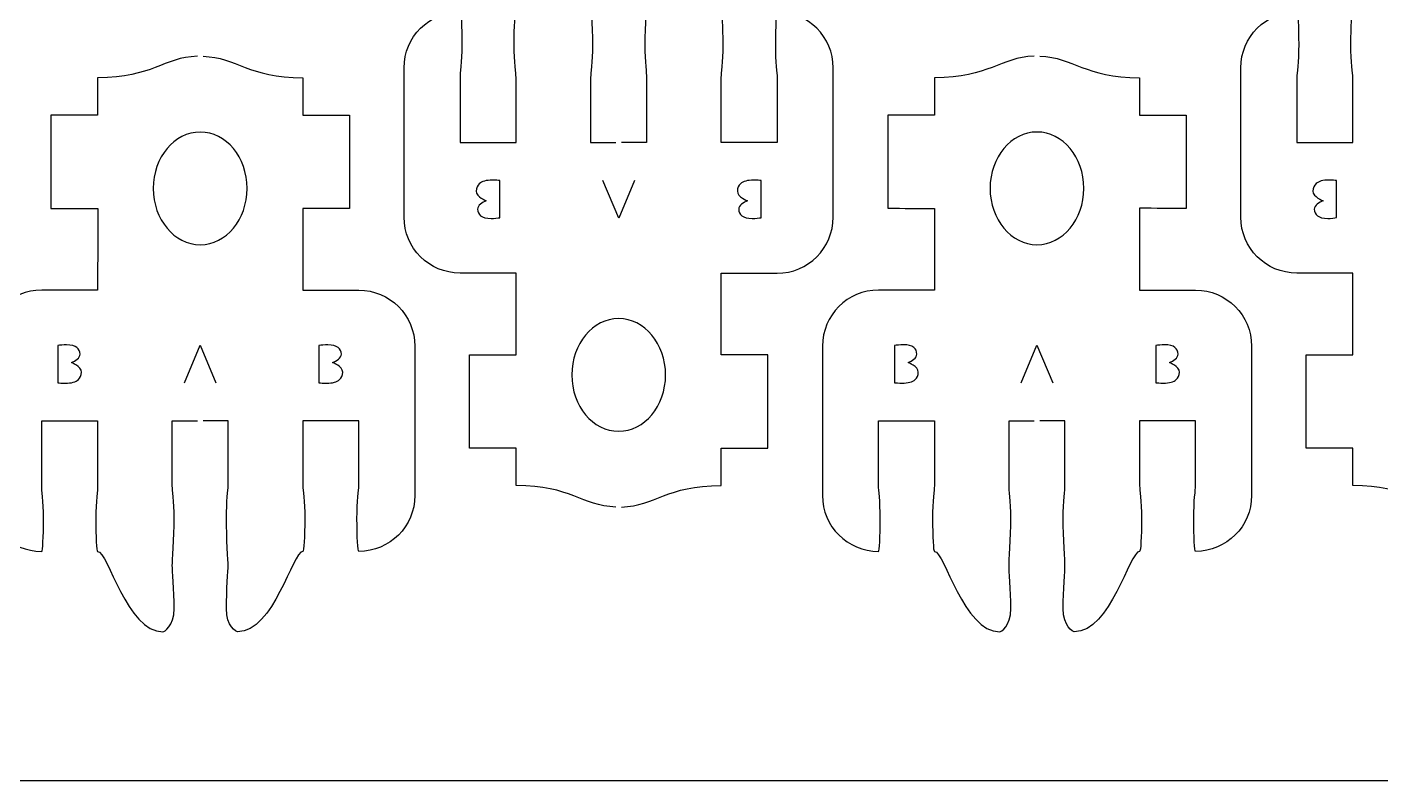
# Model space of a CAD drawing. Extents: x 0 to 300, y 0 to 300.
# Drawn here: x 151.9 to 224.5, y 0.1 to 40.5 of the extents above; entities that cross this region are included whole.
import ezdxf

# ---------------------------------------------------------------- set-up
doc = ezdxf.new("R2010")
doc.units = 0
doc.header["$MEASUREMENT"] = 0
doc.layers.add('DEFAULT', color=7, linetype='CONTINUOUS')

msp = doc.modelspace()

# ---------------------------------------------------------------- linework, layer by layer
at = {"layer": 'DEFAULT', "color": 250}
for points in [[(184.485, 32.28), (183.647, 30.259), (182.794, 32.28)], [(160.365, 21.432), (161.203, 23.453), (162.056, 21.432)], [(205.215, 21.434), (206.053, 23.455), (206.906, 21.434)]]:
    msp.add_lwpolyline(points, dxfattribs=at)
at = {"layer": 'DEFAULT', "color": 1}
msp.add_lwpolyline([(294.852, 0.101), (5.151, 0.101)], dxfattribs=at)
for points, knots in [([(183.49, 14.779), (181.638, 14.835), (181.101, 15.929), (178.138, 15.929), (178.138, 16.595), (178.138, 17.262), (178.138, 17.929), (177.305, 17.929), (176.473, 17.929), (175.64, 17.929), (175.64, 19.596), (175.64, 21.264), (175.64, 22.931), (176.473, 22.93), (177.305, 22.929), (178.138, 22.928), (178.138, 24.389), (178.138, 25.851), (178.138, 27.313), (177.137, 27.313), (176.137, 27.313), (175.136, 27.313), (173.478, 27.313), (172.137, 28.653), (172.137, 30.311), (172.137, 32.978), (172.137, 35.645), (172.137, 38.312), (172.137, 39.97), (173.478, 41.311), (175.136, 41.311), (175.192, 41.311), (175.238, 40.528), (175.238, 39.561), (175.238, 38.595), (175.136, 37.988), (175.136, 37.811), (175.136, 36.645), (175.136, 35.478), (175.136, 34.312), (176.137, 34.312), (177.137, 34.312), (178.138, 34.312), (178.138, 35.478), (178.138, 36.645), (178.138, 37.811), (178.138, 37.988), (178.036, 38.595), (178.036, 39.561), (178.036, 40.528), (178.082, 41.311), (178.138, 41.311), (178.678, 41.311), (179.701, 45.625), (181.638, 45.625), (181.694, 45.625), (182.237, 45.34), (182.237, 44.373), (182.237, 43.406), (182.138, 42.309), (182.138, 42.059), (182.138, 41.914), (182.237, 40.528), (182.237, 39.561), (182.237, 38.595), (182.138, 37.984), (182.138, 37.811), (182.138, 36.645), (182.138, 35.478), (182.138, 34.312), (182.589, 34.312), (183.039, 34.312), (183.49, 34.312)], [0, 0, 0, 0, 1, 1, 1, 6.67, 6.67, 6.67, 13.75, 13.75, 13.75, 27.93, 27.93, 27.93, 35.010007, 35.010007, 35.010007, 47.440007, 47.440007, 47.440007, 55.950007, 55.950007, 55.950007, 56.950007, 56.950007, 56.950007, 79.630007, 79.630007, 79.630007, 80.630007, 80.630007, 80.630007, 81.630007, 81.630007, 81.630007, 82.630007, 82.630007, 82.630007, 92.550007, 92.550007, 92.550007, 101.060007, 101.060007, 101.060007, 110.980007, 110.980007, 110.980007, 111.980007, 111.980007, 111.980007, 112.980007, 112.980007, 112.980007, 113.980007, 113.980007, 113.980007, 114.980007, 114.980007, 114.980007, 115.980007, 115.980007, 115.980007, 116.980007, 116.980007, 116.980007, 117.980007, 117.980007, 117.980007, 127.900007, 127.900007, 127.900007, 131.730007, 131.730007, 131.730007, 131.730007]), ([(183.789, 14.779), (185.638, 14.835), (186.178, 15.929), (189.138, 15.929), (189.138, 16.595), (189.138, 17.262), (189.138, 17.929), (189.971, 17.929), (190.805, 17.929), (191.639, 17.929), (191.639, 19.595), (191.639, 21.261), (191.639, 22.928), (190.804, 22.929), (189.969, 22.93), (189.134, 22.931), (189.135, 24.391), (189.136, 25.85), (189.138, 27.309), (190.137, 27.309), (191.137, 27.309), (192.136, 27.309), (193.794, 27.309), (195.135, 28.653), (195.135, 30.311), (195.136, 32.978), (195.137, 35.645), (195.138, 38.312), (195.138, 39.97), (193.794, 41.311), (192.136, 41.311), (192.083, 41.311), (192.037, 40.528), (192.037, 39.561), (192.037, 38.595), (192.136, 37.988), (192.136, 37.811), (192.136, 36.645), (192.136, 35.478), (192.136, 34.312), (191.137, 34.312), (190.137, 34.312), (189.138, 34.312), (189.138, 35.478), (189.138, 36.645), (189.138, 37.811), (189.138, 37.988), (189.236, 38.595), (189.236, 39.561), (189.236, 40.528), (189.194, 41.311), (189.138, 41.311), (188.594, 41.311), (187.571, 45.625), (185.634, 45.625), (185.578, 45.625), (185.038, 45.34), (185.038, 44.373), (185.038, 43.406), (185.137, 42.309), (185.137, 42.059), (185.137, 41.914), (185.038, 40.528), (185.038, 39.561), (185.038, 38.595), (185.137, 37.984), (185.137, 37.811), (185.137, 36.645), (185.137, 35.478), (185.137, 34.312), (184.688, 34.312), (184.239, 34.312), (183.789, 34.312)], [0, 0, 0, 0, 1, 1, 1, 6.67, 6.67, 6.67, 13.76, 13.76, 13.76, 27.93, 27.93, 27.93, 35.030007, 35.030007, 35.030007, 47.440011, 47.440011, 47.440011, 55.940011, 55.940011, 55.940011, 56.940011, 56.940011, 56.940011, 79.620013, 79.620013, 79.620013, 80.620013, 80.620013, 80.620013, 81.620013, 81.620013, 81.620013, 82.620013, 82.620013, 82.620013, 92.540013, 92.540013, 92.540013, 101.040013, 101.040013, 101.040013, 110.960013, 110.960013, 110.960013, 111.960013, 111.960013, 111.960013, 112.960013, 112.960013, 112.960013, 113.960013, 113.960013, 113.960013, 114.960013, 114.960013, 114.960013, 115.960013, 115.960013, 115.960013, 116.960013, 116.960013, 116.960013, 117.960013, 117.960013, 117.960013, 127.880013, 127.880013, 127.880013, 131.700013, 131.700013, 131.700013, 131.700013]), ([(228.339, 14.781), (226.487, 14.837), (225.951, 15.931), (222.987, 15.931), (222.987, 16.597), (222.987, 17.264), (222.987, 17.931), (222.155, 17.931), (221.322, 17.931), (220.49, 17.931), (220.49, 19.598), (220.49, 21.266), (220.49, 22.933), (221.322, 22.932), (222.155, 22.931), (222.987, 22.93), (222.987, 24.391), (222.987, 25.853), (222.987, 27.315), (221.987, 27.315), (220.986, 27.315), (219.985, 27.315), (218.327, 27.315), (216.987, 28.655), (216.987, 30.313), (216.987, 32.98), (216.987, 35.647), (216.987, 38.314), (216.987, 39.973), (218.327, 41.313), (219.985, 41.313), (220.042, 41.313), (220.088, 40.53), (220.088, 39.563), (220.088, 38.597), (219.985, 37.99), (219.985, 37.814), (219.985, 36.647), (219.985, 35.48), (219.985, 34.314), (220.986, 34.314), (221.987, 34.314), (222.987, 34.314), (222.987, 35.48), (222.987, 36.647), (222.987, 37.814), (222.987, 37.99), (222.885, 38.597), (222.885, 39.563), (222.885, 40.53), (222.931, 41.313), (222.987, 41.313), (223.527, 41.313), (224.55, 45.628), (226.487, 45.628), (226.543, 45.628), (227.087, 45.342), (227.087, 44.375), (227.087, 43.409), (226.988, 42.311), (226.988, 42.061), (226.988, 41.916), (227.087, 40.53), (227.087, 39.563), (227.087, 38.597), (226.988, 37.986), (226.988, 37.814), (226.988, 36.647), (226.988, 35.48), (226.988, 34.314), (227.438, 34.314), (227.889, 34.314), (228.339, 34.314)], [0, 0, 0, 0, 1, 1, 1, 6.67, 6.67, 6.67, 13.75, 13.75, 13.75, 27.93, 27.93, 27.93, 35.010007, 35.010007, 35.010007, 47.440007, 47.440007, 47.440007, 55.950007, 55.950007, 55.950007, 56.950007, 56.950007, 56.950007, 79.630007, 79.630007, 79.630007, 80.630007, 80.630007, 80.630007, 81.630007, 81.630007, 81.630007, 82.630007, 82.630007, 82.630007, 92.550007, 92.550007, 92.550007, 101.060007, 101.060007, 101.060007, 110.980007, 110.980007, 110.980007, 111.980007, 111.980007, 111.980007, 112.980007, 112.980007, 112.980007, 113.980007, 113.980007, 113.980007, 114.980007, 114.980007, 114.980007, 115.980007, 115.980007, 115.980007, 116.980007, 116.980007, 116.980007, 117.980007, 117.980007, 117.980007, 127.900007, 127.900007, 127.900007, 131.730007, 131.730007, 131.730007, 131.730007]), ([(161.061, 38.934), (159.212, 38.877), (158.672, 37.783), (155.712, 37.783), (155.712, 37.117), (155.712, 36.45), (155.712, 35.783), (154.879, 35.783), (154.045, 35.783), (153.211, 35.783), (153.211, 34.117), (153.211, 32.451), (153.211, 30.784), (154.046, 30.783), (154.881, 30.782), (155.716, 30.781), (155.715, 29.321), (155.714, 27.862), (155.712, 26.403), (154.713, 26.403), (153.713, 26.403), (152.714, 26.403), (151.056, 26.403), (149.715, 25.059), (149.715, 23.401), (149.714, 20.734), (149.713, 18.067), (149.712, 15.4), (149.712, 13.742), (151.056, 12.401), (152.714, 12.401), (152.767, 12.401), (152.813, 13.184), (152.813, 14.151), (152.813, 15.117), (152.714, 15.724), (152.714, 15.901), (152.714, 17.067), (152.714, 18.234), (152.714, 19.4), (153.713, 19.4), (154.713, 19.4), (155.712, 19.4), (155.712, 18.234), (155.712, 17.067), (155.712, 15.901), (155.712, 15.724), (155.614, 15.117), (155.614, 14.151), (155.614, 13.184), (155.656, 12.401), (155.712, 12.401), (156.256, 12.401), (157.279, 8.087), (159.215, 8.087), (159.272, 8.087), (159.812, 8.372), (159.812, 9.339), (159.812, 10.306), (159.713, 11.403), (159.713, 11.653), (159.713, 11.798), (159.812, 13.184), (159.812, 14.151), (159.812, 15.117), (159.713, 15.728), (159.713, 15.901), (159.713, 17.067), (159.713, 18.234), (159.713, 19.4), (160.162, 19.4), (160.611, 19.4), (161.061, 19.4)], [0, 0, 0, 0, 1, 1, 1, 6.67, 6.67, 6.67, 13.76, 13.76, 13.76, 27.93, 27.93, 27.93, 35.030007, 35.030007, 35.030007, 47.440011, 47.440011, 47.440011, 55.940011, 55.940011, 55.940011, 56.940011, 56.940011, 56.940011, 79.620013, 79.620013, 79.620013, 80.620013, 80.620013, 80.620013, 81.620013, 81.620013, 81.620013, 82.620013, 82.620013, 82.620013, 92.540013, 92.540013, 92.540013, 101.040013, 101.040013, 101.040013, 110.960013, 110.960013, 110.960013, 111.960013, 111.960013, 111.960013, 112.960013, 112.960013, 112.960013, 113.960013, 113.960013, 113.960013, 114.960013, 114.960013, 114.960013, 115.960013, 115.960013, 115.960013, 116.960013, 116.960013, 116.960013, 117.960013, 117.960013, 117.960013, 127.880013, 127.880013, 127.880013, 131.700013, 131.700013, 131.700013, 131.700013]), ([(161.36, 38.934), (163.212, 38.877), (163.749, 37.783), (166.712, 37.783), (166.712, 37.117), (166.712, 36.45), (166.712, 35.783), (167.545, 35.783), (168.377, 35.783), (169.21, 35.783), (169.21, 34.116), (169.21, 32.448), (169.21, 30.781), (168.377, 30.782), (167.545, 30.783), (166.712, 30.784), (166.712, 29.323), (166.712, 27.861), (166.712, 26.399), (167.713, 26.399), (168.713, 26.399), (169.714, 26.399), (171.372, 26.399), (172.713, 25.059), (172.713, 23.401), (172.713, 20.734), (172.713, 18.067), (172.713, 15.4), (172.713, 13.742), (171.372, 12.401), (169.714, 12.401), (169.658, 12.401), (169.612, 13.184), (169.612, 14.151), (169.612, 15.117), (169.714, 15.724), (169.714, 15.901), (169.714, 17.067), (169.714, 18.234), (169.714, 19.4), (168.713, 19.4), (167.713, 19.4), (166.712, 19.4), (166.712, 18.234), (166.712, 17.067), (166.712, 15.901), (166.712, 15.724), (166.814, 15.117), (166.814, 14.151), (166.814, 13.184), (166.768, 12.401), (166.712, 12.401), (166.172, 12.401), (165.149, 8.087), (163.212, 8.087), (163.156, 8.087), (162.613, 8.372), (162.613, 9.339), (162.613, 10.306), (162.712, 11.403), (162.712, 11.653), (162.712, 11.798), (162.613, 13.184), (162.613, 14.151), (162.613, 15.117), (162.712, 15.728), (162.712, 15.901), (162.712, 17.067), (162.712, 18.234), (162.712, 19.4), (162.261, 19.4), (161.811, 19.4), (161.36, 19.4)], [0, 0, 0, 0, 1, 1, 1, 6.67, 6.67, 6.67, 13.75, 13.75, 13.75, 27.93, 27.93, 27.93, 35.010007, 35.010007, 35.010007, 47.440007, 47.440007, 47.440007, 55.950007, 55.950007, 55.950007, 56.950007, 56.950007, 56.950007, 79.630007, 79.630007, 79.630007, 80.630007, 80.630007, 80.630007, 81.630007, 81.630007, 81.630007, 82.630007, 82.630007, 82.630007, 92.550007, 92.550007, 92.550007, 101.060007, 101.060007, 101.060007, 110.980007, 110.980007, 110.980007, 111.980007, 111.980007, 111.980007, 112.980007, 112.980007, 112.980007, 113.980007, 113.980007, 113.980007, 114.980007, 114.980007, 114.980007, 115.980007, 115.980007, 115.980007, 116.980007, 116.980007, 116.980007, 117.980007, 117.980007, 117.980007, 127.900007, 127.900007, 127.900007, 131.730007, 131.730007, 131.730007, 131.730007]), ([(205.91, 38.936), (204.061, 38.879), (203.522, 37.786), (200.562, 37.786), (200.562, 37.119), (200.562, 36.452), (200.562, 35.785), (199.728, 35.785), (198.894, 35.785), (198.061, 35.785), (198.061, 34.119), (198.061, 32.453), (198.061, 30.786), (198.896, 30.785), (199.73, 30.784), (200.565, 30.783), (200.564, 29.324), (200.563, 27.864), (200.562, 26.405), (199.562, 26.405), (198.563, 26.405), (197.563, 26.405), (195.905, 26.405), (194.565, 25.061), (194.565, 23.403), (194.563, 20.736), (194.562, 18.069), (194.561, 15.402), (194.561, 13.744), (195.905, 12.403), (197.563, 12.403), (197.616, 12.403), (197.662, 13.186), (197.662, 14.153), (197.662, 15.12), (197.563, 15.726), (197.563, 15.903), (197.563, 17.069), (197.563, 18.236), (197.563, 19.402), (198.563, 19.402), (199.562, 19.402), (200.562, 19.402), (200.562, 18.236), (200.562, 17.069), (200.562, 15.903), (200.562, 15.726), (200.463, 15.12), (200.463, 14.153), (200.463, 13.186), (200.505, 12.403), (200.562, 12.403), (201.105, 12.403), (202.128, 8.089), (204.065, 8.089), (204.121, 8.089), (204.661, 8.374), (204.661, 9.341), (204.661, 10.308), (204.562, 11.405), (204.562, 11.655), (204.562, 11.8), (204.661, 13.186), (204.661, 14.153), (204.661, 15.12), (204.562, 15.73), (204.562, 15.903), (204.562, 17.069), (204.562, 18.236), (204.562, 19.402), (205.012, 19.402), (205.461, 19.402), (205.91, 19.402)], [0, 0, 0, 0, 1, 1, 1, 6.67, 6.67, 6.67, 13.76, 13.76, 13.76, 27.93, 27.93, 27.93, 35.030007, 35.030007, 35.030007, 47.440011, 47.440011, 47.440011, 55.940011, 55.940011, 55.940011, 56.940011, 56.940011, 56.940011, 79.620013, 79.620013, 79.620013, 80.620013, 80.620013, 80.620013, 81.620013, 81.620013, 81.620013, 82.620013, 82.620013, 82.620013, 92.540013, 92.540013, 92.540013, 101.040013, 101.040013, 101.040013, 110.960013, 110.960013, 110.960013, 111.960013, 111.960013, 111.960013, 112.960013, 112.960013, 112.960013, 113.960013, 113.960013, 113.960013, 114.960013, 114.960013, 114.960013, 115.960013, 115.960013, 115.960013, 116.960013, 116.960013, 116.960013, 117.960013, 117.960013, 117.960013, 127.880013, 127.880013, 127.880013, 131.700013, 131.700013, 131.700013, 131.700013]), ([(206.21, 38.936), (208.062, 38.879), (208.598, 37.786), (211.561, 37.786), (211.561, 37.119), (211.561, 36.452), (211.561, 35.785), (212.394, 35.785), (213.227, 35.785), (214.059, 35.785), (214.059, 34.118), (214.059, 32.45), (214.059, 30.783), (213.227, 30.784), (212.394, 30.785), (211.561, 30.786), (211.561, 29.325), (211.561, 27.863), (211.561, 26.401), (212.562, 26.401), (213.563, 26.401), (214.564, 26.401), (216.222, 26.401), (217.562, 25.061), (217.562, 23.403), (217.562, 20.736), (217.562, 18.069), (217.562, 15.402), (217.562, 13.744), (216.222, 12.403), (214.564, 12.403), (214.507, 12.403), (214.461, 13.186), (214.461, 14.153), (214.461, 15.12), (214.564, 15.726), (214.564, 15.903), (214.564, 17.069), (214.564, 18.236), (214.564, 19.402), (213.563, 19.402), (212.562, 19.402), (211.561, 19.402), (211.561, 18.236), (211.561, 17.069), (211.561, 15.903), (211.561, 15.726), (211.664, 15.12), (211.664, 14.153), (211.664, 13.186), (211.618, 12.403), (211.561, 12.403), (211.022, 12.403), (209.999, 8.089), (208.062, 8.089), (208.005, 8.089), (207.462, 8.374), (207.462, 9.341), (207.462, 10.308), (207.561, 11.405), (207.561, 11.655), (207.561, 11.8), (207.462, 13.186), (207.462, 14.153), (207.462, 15.12), (207.561, 15.73), (207.561, 15.903), (207.561, 17.069), (207.561, 18.236), (207.561, 19.402), (207.111, 19.402), (206.66, 19.402), (206.21, 19.402)], [0, 0, 0, 0, 1, 1, 1, 6.67, 6.67, 6.67, 13.75, 13.75, 13.75, 27.93, 27.93, 27.93, 35.010007, 35.010007, 35.010007, 47.440007, 47.440007, 47.440007, 55.950007, 55.950007, 55.950007, 56.950007, 56.950007, 56.950007, 79.630007, 79.630007, 79.630007, 80.630007, 80.630007, 80.630007, 81.630007, 81.630007, 81.630007, 82.630007, 82.630007, 82.630007, 92.550007, 92.550007, 92.550007, 101.060007, 101.060007, 101.060007, 110.980007, 110.980007, 110.980007, 111.980007, 111.980007, 111.980007, 112.980007, 112.980007, 112.980007, 113.980007, 113.980007, 113.980007, 114.980007, 114.980007, 114.980007, 115.980007, 115.980007, 115.980007, 116.980007, 116.980007, 116.980007, 117.980007, 117.980007, 117.980007, 127.900007, 127.900007, 127.900007, 131.730007, 131.730007, 131.730007, 131.730007]), ([(161.212, 34.873), (162.598, 34.873), (163.723, 33.522), (163.723, 31.854), (163.723, 30.185), (162.598, 28.834), (161.212, 28.834), (159.821, 28.834), (158.696, 30.185), (158.696, 31.854), (158.696, 33.522), (159.821, 34.873), (161.212, 34.873)], [1, 1, 1, 1, 2, 2, 2, 3, 3, 3, 4, 4, 4, 5, 5, 5, 5]), ([(206.061, 34.875), (207.447, 34.875), (208.572, 33.524), (208.572, 31.856), (208.572, 30.187), (207.447, 28.836), (206.061, 28.836), (204.671, 28.836), (203.546, 30.187), (203.546, 31.856), (203.546, 33.524), (204.671, 34.875), (206.061, 34.875)], [1, 1, 1, 1, 2, 2, 2, 3, 3, 3, 4, 4, 4, 5, 5, 5, 5]), ([(183.638, 18.839), (182.252, 18.839), (181.127, 20.19), (181.127, 21.858), (181.127, 23.527), (182.252, 24.878), (183.638, 24.878), (185.028, 24.878), (186.154, 23.527), (186.154, 21.858), (186.154, 20.19), (185.028, 18.839), (183.638, 18.839)], [1, 1, 1, 1, 2, 2, 2, 3, 3, 3, 4, 4, 4, 5, 5, 5, 5])]:
    msp.add_open_spline(points, degree=3, knots=knots, dxfattribs=at)
at = {"layer": 'DEFAULT', "color": 250}
for points in [[(177.274, 30.285), (177.16, 30.261), (176.98, 30.243), (176.797, 30.243), (176.536, 30.243), (176.368, 30.287), (176.242, 30.389), (176.138, 30.468), (176.075, 30.587), (176.075, 30.746), (176.075, 30.941), (176.331, 31.112), (176.544, 31.19), (176.544, 31.19), (176, 31.403), (176, 31.703), (176, 31.877), (176.069, 32.009), (176.171, 32.107), (176.312, 32.236), (176.54, 32.296), (176.869, 32.296), (177.049, 32.296), (177.187, 32.284), (177.274, 32.272), (177.274, 31.61), (177.274, 30.947), (177.274, 30.285)], [(191.276, 30.285), (191.162, 30.261), (190.982, 30.243), (190.799, 30.243), (190.538, 30.243), (190.37, 30.287), (190.244, 30.389), (190.139, 30.468), (190.076, 30.587), (190.076, 30.746), (190.076, 30.941), (190.333, 31.112), (190.546, 31.19), (190.546, 31.19), (190.001, 31.403), (190.001, 31.703), (190.001, 31.877), (190.07, 32.009), (190.172, 32.107), (190.313, 32.236), (190.541, 32.296), (190.871, 32.296), (191.051, 32.296), (191.188, 32.284), (191.276, 32.272), (191.276, 31.61), (191.276, 30.947), (191.276, 30.285)], [(222.123, 30.287), (222.01, 30.263), (221.83, 30.245), (221.647, 30.245), (221.386, 30.245), (221.218, 30.289), (221.092, 30.391), (220.987, 30.47), (220.924, 30.589), (220.924, 30.748), (220.924, 30.943), (221.181, 31.114), (221.394, 31.192), (221.394, 31.192), (220.849, 31.405), (220.849, 31.705), (220.849, 31.879), (220.918, 32.011), (221.02, 32.109), (221.161, 32.239), (221.389, 32.298), (221.719, 32.298), (221.899, 32.298), (222.036, 32.287), (222.123, 32.275), (222.123, 31.612), (222.123, 30.949), (222.123, 30.287)], [(153.574, 23.428), (153.688, 23.452), (153.868, 23.47), (154.051, 23.47), (154.312, 23.47), (154.48, 23.425), (154.606, 23.323), (154.711, 23.244), (154.774, 23.125), (154.774, 22.966), (154.774, 22.771), (154.517, 22.6), (154.304, 22.522), (154.304, 22.522), (154.849, 22.309), (154.849, 22.009), (154.849, 21.835), (154.78, 21.704), (154.678, 21.605), (154.537, 21.476), (154.309, 21.416), (153.979, 21.416), (153.799, 21.416), (153.661, 21.428), (153.574, 21.44), (153.574, 22.102), (153.574, 22.765), (153.574, 23.428)], [(167.576, 23.428), (167.69, 23.452), (167.87, 23.47), (168.053, 23.47), (168.314, 23.47), (168.482, 23.425), (168.607, 23.323), (168.712, 23.244), (168.775, 23.125), (168.775, 22.966), (168.775, 22.771), (168.519, 22.6), (168.306, 22.522), (168.306, 22.522), (168.85, 22.309), (168.85, 22.009), (168.85, 21.835), (168.781, 21.704), (168.679, 21.605), (168.538, 21.476), (168.31, 21.416), (167.981, 21.416), (167.801, 21.416), (167.663, 21.428), (167.576, 21.44), (167.576, 22.102), (167.576, 22.765), (167.576, 23.428)], [(198.424, 23.43), (198.538, 23.454), (198.718, 23.472), (198.9, 23.472), (199.162, 23.472), (199.329, 23.427), (199.455, 23.325), (199.56, 23.247), (199.623, 23.127), (199.623, 22.968), (199.623, 22.773), (199.366, 22.602), (199.153, 22.524), (199.153, 22.524), (199.698, 22.311), (199.698, 22.011), (199.698, 21.838), (199.629, 21.706), (199.527, 21.607), (199.386, 21.478), (199.158, 21.418), (198.829, 21.418), (198.649, 21.418), (198.511, 21.43), (198.424, 21.442), (198.424, 22.104), (198.424, 22.767), (198.424, 23.43)], [(212.425, 23.43), (212.539, 23.454), (212.719, 23.472), (212.902, 23.472), (213.163, 23.472), (213.331, 23.427), (213.457, 23.325), (213.562, 23.247), (213.625, 23.127), (213.625, 22.968), (213.625, 22.773), (213.368, 22.602), (213.155, 22.524), (213.155, 22.524), (213.7, 22.311), (213.7, 22.011), (213.7, 21.838), (213.631, 21.706), (213.529, 21.607), (213.388, 21.478), (213.16, 21.418), (212.83, 21.418), (212.65, 21.418), (212.512, 21.43), (212.425, 21.442), (212.425, 22.104), (212.425, 22.767), (212.425, 23.43)]]:
    msp.add_open_spline(points, degree=3, knots=[5.635, 5.635, 5.635, 5.635, 6.635, 6.635, 6.635, 7.635, 7.635, 7.635, 8.635, 8.635, 8.635, 9.635, 9.635, 9.635, 10.635, 10.635, 10.635, 11.635, 11.635, 11.635, 12.635, 12.635, 12.635, 13.635, 13.635, 13.635, 19.27, 19.27, 19.27, 19.27], dxfattribs=at)

doc.saveas('drawing.dxf')
